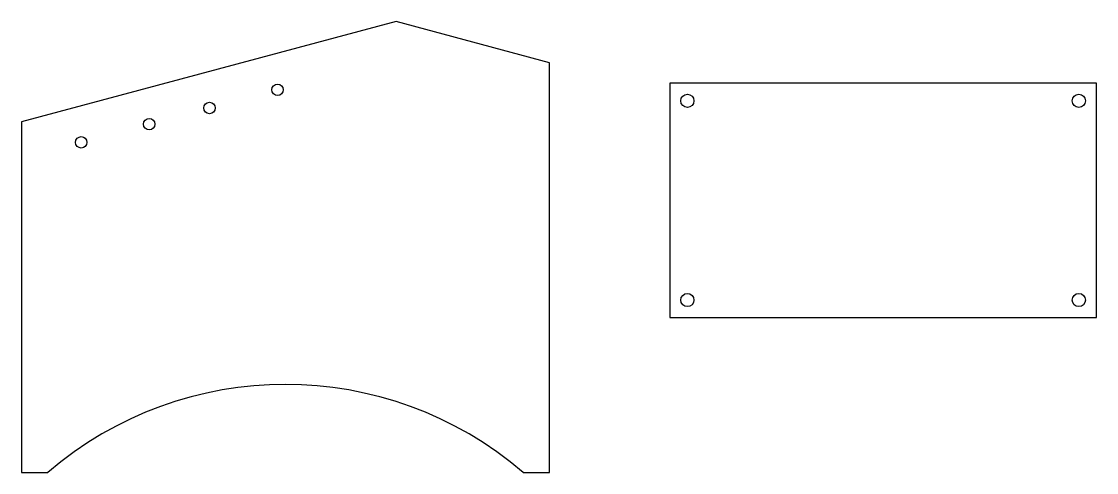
# Model space of a CAD drawing. Header units: millimetres. Extents: x 29 to 273, y 717 to 820.
import ezdxf

# ---------------------------------------------------------------- set-up
doc = ezdxf.new("R2010")
doc.units = ezdxf.units.MM

msp = doc.modelspace()

# ---------------------------------------------------------------- linework, layer by layer
at = {"color": 7, "linetype": 'Continuous', "lineweight": 25}
for p, q in [((113.68, 819.85), (28.55, 797.04)), ((148.57, 810.5), (113.68, 819.85)), ((148.57, 717.42), (148.57, 810.5)), ((272.9, 805.83), (175.9, 805.83)), ((175.9, 805.83), (175.9, 752.59)), ((272.9, 752.59), (272.9, 805.83)), ((28.55, 797.04), (28.55, 717.42)), ((175.9, 752.59), (272.9, 752.59)), ((28.55, 717.42), (34.56, 717.42)), ((142.56, 717.42), (148.57, 717.42))]:
    msp.add_line(p, q, dxfattribs=at)
for centre, radius in [((86.76, 804.35), 1.3), ((71.3, 800.21), 1.3), ((179.9, 801.83), 1.5), ((268.9, 801.83), 1.5), ((57.59, 796.54), 1.3), ((42.14, 792.4), 1.3), ((179.9, 756.59), 1.5), ((268.9, 756.59), 1.5)]:
    msp.add_circle(centre, radius, dxfattribs=at)
msp.add_arc((88.56, 654.52), 82.9, 49.3537, 130.6463, dxfattribs=at)

doc.saveas('drawing.dxf')
